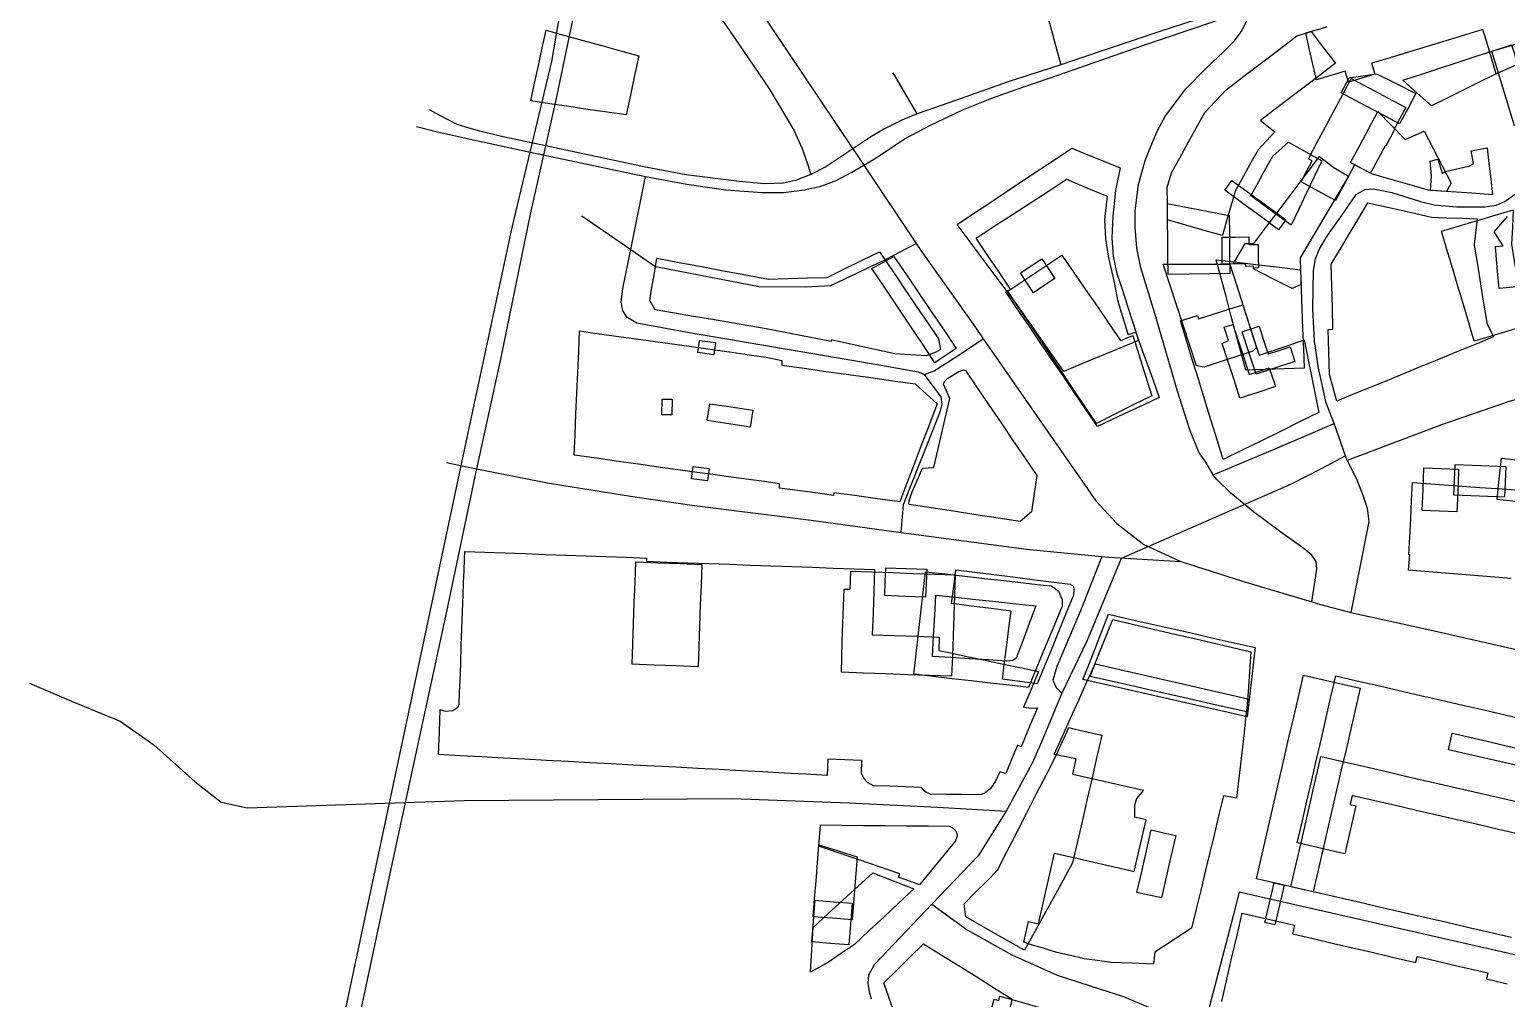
# Model space of a CAD drawing. Header units: metres. Extents: x 2534007 to 2539113, y 1151834 to 1154458.
# Drawn here: x 2537874.7 to 2538199.9, y 1152257.1 to 1152470.4 of the extents above; entities that cross this region are included whole.
import ezdxf

# ---------------------------------------------------------------- set-up
doc = ezdxf.new("R2010")
doc.units = ezdxf.units.M
for name, color, linetype in [('Buildings', 7, 'Continuous'), ('Rail', 7, 'Continuous'), ('Roads', 7, 'Continuous')]:
    doc.layers.add(name, color=color, linetype=linetype)

msp = doc.modelspace()

# ---------------------------------------------------------------- linework, layer by layer
at = {"layer": 'Buildings'}
for points in [[(2538008.85, 1152464.595), (2538007.908, 1152460.259), (2538006.965, 1152455.924), (2538006.023, 1152451.588), (2538001.825, 1152452.207), (2537997.627, 1152452.825), (2537993.43, 1152453.444), (2537989.232, 1152454.062), (2537985.034, 1152454.681), (2537985.879, 1152458.569), (2537986.724, 1152462.456), (2537987.569, 1152466.344), (2537988.414, 1152470.231), (2537992.501, 1152469.104), (2537996.588, 1152467.977), (2538000.676, 1152466.849), (2538004.763, 1152465.722), (2538008.85, 1152464.595)], [(2538140.128, 1152434.715), (2538139.196, 1152431.484), (2538138.263, 1152428.252), (2538137.331, 1152425.021), (2538133.303, 1152426.181), (2538129.274, 1152427.341), (2538125.246, 1152428.501), (2538125.206, 1152432.067), (2538125.166, 1152435.633), (2538126.091, 1152438.843), (2538127.932, 1152442.167), (2538129.774, 1152445.491), (2538131.615, 1152448.815), (2538133.456, 1152452.139), (2538135.799, 1152454.634), (2538138.141, 1152457.128), (2538142.026, 1152460.094), (2538145.91, 1152463.06), (2538149.795, 1152466.025), (2538153.679, 1152468.991), (2538156.866, 1152469.955), (2538159.534, 1152466.461), (2538162.201, 1152462.968), (2538158.906, 1152460.451), (2538155.61, 1152457.935), (2538152.315, 1152455.418), (2538149.019, 1152452.902), (2538145.724, 1152450.385), (2538148.835, 1152447.843), (2538147.005, 1152445.892), (2538145.175, 1152443.941), (2538143.518, 1152440.944), (2538141.861, 1152437.948), (2538140.204, 1152434.951), (2538140.128, 1152434.715)], [(2538210.233, 1152465.673), (2538210.371, 1152465.204), (2538213.079, 1152466.405), (2538214.348, 1152462.208), (2538215.616, 1152458.012), (2538216.885, 1152453.815), (2538213.071, 1152452.662), (2538209.257, 1152451.509), (2538205.443, 1152450.356), (2538201.629, 1152449.203), (2538200.389, 1152453.306), (2538199.149, 1152457.408), (2538197.908, 1152461.511), (2538196.668, 1152465.613), (2538200.815, 1152466.867), (2538204.963, 1152468.121), (2538209.11, 1152469.375), (2538210.233, 1152465.673)], [(2538197.001, 1152460.354), (2538193.599, 1152458.657), (2538190.196, 1152456.96), (2538186.794, 1152455.263), (2538183.391, 1152453.566), (2538180.208, 1152456.398), (2538177.025, 1152459.229), (2538181.015, 1152460.527), (2538185.006, 1152461.825), (2538188.997, 1152463.123), (2538192.987, 1152464.42), (2538196.978, 1152465.718), (2538200.968, 1152467.016), (2538202.358, 1152462.741), (2538199.68, 1152461.548), (2538197.001, 1152460.354)], [(2538175.221, 1152448.4), (2538173.276, 1152444.755), (2538173.195, 1152444.799), (2538171.582, 1152441.775), (2538169.968, 1152438.751), (2538166.419, 1152440.645), (2538164.325, 1152436.721), (2538162.23, 1152432.796), (2538158.438, 1152434.821), (2538154.646, 1152436.845), (2538155.878, 1152439.152), (2538157.109, 1152441.458), (2538156.261, 1152441.911), (2538158.151, 1152445.452), (2538160.042, 1152448.994), (2538161.932, 1152452.535), (2538163.823, 1152456.077), (2538165.713, 1152459.618), (2538169.706, 1152457.486), (2538173.7, 1152455.355), (2538177.693, 1152453.223), (2538176.417, 1152450.833), (2538175.141, 1152448.443), (2538175.221, 1152448.4)], [(2538179.921, 1152456.336), (2538178.123, 1152452.968), (2538176.325, 1152449.6), (2538172.038, 1152451.888), (2538167.75, 1152454.177), (2538163.463, 1152456.465), (2538165.224, 1152459.765), (2538168.244, 1152460.2), (2538171.263, 1152460.634), (2538175.592, 1152458.485), (2538179.921, 1152456.336)], [(2538177.369, 1152446.404), (2538177.551, 1152446.211), (2538181.754, 1152448), (2538183.726, 1152444.196), (2538185.697, 1152440.392), (2538187.669, 1152436.588), (2538186.684, 1152434.743), (2538182.724, 1152435.023), (2538178.603, 1152436.196), (2538174.482, 1152437.37), (2538170.361, 1152438.543), (2538167.959, 1152439.825), (2538165.556, 1152441.106), (2538167.554, 1152444.85), (2538169.553, 1152448.594), (2538171.551, 1152452.338), (2538174.46, 1152449.371), (2538177.369, 1152446.404)], [(2538118.884, 1152401.957), (2538114.773, 1152400.255), (2538110.662, 1152398.553), (2538106.551, 1152396.85), (2538102.44, 1152395.148), (2538099.855, 1152398.809), (2538097.27, 1152402.469), (2538094.684, 1152406.129), (2538092.099, 1152409.79), (2538089.463, 1152413.326), (2538086.827, 1152416.862), (2538084.192, 1152420.398), (2538081.556, 1152423.934), (2538078.92, 1152427.47), (2538082.526, 1152429.874), (2538086.131, 1152432.278), (2538089.737, 1152434.682), (2538093.343, 1152437.085), (2538096.949, 1152439.489), (2538100.554, 1152441.893), (2538104.16, 1152444.297), (2538107.7, 1152442.844), (2538111.241, 1152441.391), (2538114.781, 1152439.938), (2538114.296, 1152437.432), (2538113.812, 1152434.926), (2538113.518, 1152432.13), (2538113.223, 1152429.334), (2538112.976, 1152424.448), (2538113.276, 1152420.472), (2538114.016, 1152417.009), (2538115.233, 1152413.246), (2538116.45, 1152409.483), (2538117.667, 1152405.72), (2538118.884, 1152401.957)], [(2538159.191, 1152441.49), (2538157.507, 1152437.954), (2538155.822, 1152434.419), (2538154.138, 1152430.884), (2538152.454, 1152427.348), (2538149.503, 1152429.487), (2538146.551, 1152431.626), (2538143.6, 1152433.765), (2538144.958, 1152436.257), (2538146.315, 1152438.749), (2538148.463, 1152442.531), (2538151.906, 1152445.625), (2538155.549, 1152443.557), (2538159.191, 1152441.49)], [(2538195.654, 1152444.369), (2538196.026, 1152440.923), (2538196.398, 1152437.477), (2538196.77, 1152434.031), (2538192.236, 1152434.351), (2538187.703, 1152434.671), (2538183.169, 1152434.991), (2538183.395, 1152438.21), (2538183.064, 1152441.419), (2538184.785, 1152441.875), (2538185.716, 1152438.8), (2538186.769, 1152439.22), (2538191.54, 1152440.29), (2538191.694, 1152440.353), (2538192.581, 1152440.904), (2538192.115, 1152443.66), (2538195.654, 1152444.369)], [(2538165.055, 1152438.133), (2538162.934, 1152434.534), (2538160.813, 1152430.935), (2538158.692, 1152427.336), (2538156.571, 1152423.737), (2538154.45, 1152420.138), (2538154.553, 1152417.188), (2538154.656, 1152414.238), (2538152.668, 1152413.393), (2538148.425, 1152415.546), (2538144.181, 1152417.698), (2538144.175, 1152418.285), (2538142.448, 1152418.265), (2538142.441, 1152418.836), (2538139.709, 1152418.805), (2538141.03, 1152421.046), (2538142.35, 1152423.288), (2538144.234, 1152423.32), (2538147.127, 1152427.138), (2538150.02, 1152430.956), (2538152.912, 1152434.774), (2538155.805, 1152438.592), (2538158.698, 1152442.41), (2538161.826, 1152440.039), (2538165.055, 1152438.133)], [(2538116.459, 1152403.647), (2538116.574, 1152403.259), (2538118.238, 1152403.8), (2538119.534, 1152400.2), (2538120.829, 1152396.6), (2538122.125, 1152392.999), (2538123.42, 1152389.399), (2538120.016, 1152387.809), (2538116.612, 1152386.219), (2538113.208, 1152384.628), (2538109.804, 1152383.038), (2538107.283, 1152386.737), (2538104.763, 1152390.436), (2538102.242, 1152394.135), (2538099.722, 1152397.834), (2538097.201, 1152401.533), (2538094.68, 1152405.232), (2538092.16, 1152408.931), (2538089.639, 1152412.63), (2538090.642, 1152413.269), (2538088.136, 1152417.009), (2538085.63, 1152420.748), (2538083.124, 1152424.488), (2538087.097, 1152427.078), (2538091.07, 1152429.669), (2538095.043, 1152432.259), (2538099.016, 1152434.85), (2538102.989, 1152437.44), (2538107.461, 1152435.573), (2538111.933, 1152433.706), (2538111.659, 1152431.152), (2538111.384, 1152428.598), (2538111.598, 1152424.37), (2538112.181, 1152420.539), (2538113.294, 1152415.747), (2538113.773, 1152413.268), (2538114.251, 1152410.788), (2538115.355, 1152407.218), (2538116.459, 1152403.647)], [(2538151.306, 1152428.525), (2538149.713, 1152426.338), (2538145.75, 1152429.225), (2538141.788, 1152432.112), (2538137.825, 1152434.999), (2538139.419, 1152437.186), (2538143.381, 1152434.299), (2538147.344, 1152431.412), (2538151.306, 1152428.525)], [(2538138.965, 1152416.661), (2538134.437, 1152416.61), (2538129.908, 1152416.56), (2538125.38, 1152416.509), (2538125.336, 1152420.399), (2538125.292, 1152424.29), (2538125.249, 1152428.18), (2538125.205, 1152432.07), (2538129.743, 1152431.206), (2538134.282, 1152430.343), (2538138.82, 1152429.479), (2538138.868, 1152425.206), (2538138.917, 1152420.934), (2538138.965, 1152416.661)], [(2538192.772, 1152422.9), (2538193.458, 1152418.647), (2538194.143, 1152414.394), (2538194.829, 1152410.141), (2538195.514, 1152405.888), (2538195.56, 1152405.746), (2538197.053, 1152402.737), (2538193.01, 1152401.083), (2538188.966, 1152399.428), (2538184.923, 1152397.774), (2538180.879, 1152396.12), (2538176.836, 1152394.466), (2538172.792, 1152392.811), (2538168.749, 1152391.157), (2538165.631, 1152389.89), (2538162.513, 1152388.622), (2538161.705, 1152391.531), (2538160.896, 1152394.44), (2538160.761, 1152399.403), (2538160.626, 1152404.366), (2538161.657, 1152404.451), (2538161.537, 1152409.227), (2538161.416, 1152414.003), (2538161.296, 1152418.779), (2538163.316, 1152422.155), (2538165.336, 1152425.531), (2538167.356, 1152428.906), (2538169.376, 1152432.282), (2538174.04, 1152431.22), (2538178.705, 1152430.159), (2538183.369, 1152429.097), (2538186.713, 1152428.982), (2538190.058, 1152428.867), (2538193.402, 1152428.752), (2538193.288, 1152427.396), (2538192.75, 1152423.148), (2538192.743, 1152423.081), (2538192.772, 1152422.9)], [(2538203.86, 1152405.093), (2538200.167, 1152403.993), (2538196.475, 1152402.893), (2538192.782, 1152401.793), (2538191.581, 1152405.827), (2538190.379, 1152409.861), (2538189.178, 1152413.895), (2538187.976, 1152417.929), (2538186.774, 1152421.963), (2538185.573, 1152425.997), (2538189.52, 1152427.173), (2538193.466, 1152428.349), (2538197.413, 1152429.524), (2538201.359, 1152430.7), (2538201.166, 1152426.918), (2538200.973, 1152423.136), (2538201.695, 1152418.625), (2538202.417, 1152414.115), (2538203.138, 1152409.604), (2538203.86, 1152405.093)], [(2538143.159, 1152423.455), (2538143.156, 1152423.074), (2538145.185, 1152423.096), (2538145.215, 1152420.501), (2538145.244, 1152417.906), (2538144.173, 1152417.898), (2538144.175, 1152418.285), (2538142.448, 1152418.265), (2538142.441, 1152418.835), (2538139.875, 1152418.807), (2538137.308, 1152418.778), (2538137.274, 1152421.724), (2538137.241, 1152424.67), (2538140.19, 1152424.703), (2538143.138, 1152424.736), (2538143.159, 1152423.455)], [(2538061.835, 1152421.463), (2538063.72, 1152418.68), (2538065.605, 1152415.897), (2538067.49, 1152413.114), (2538069.928, 1152409.514), (2538072.365, 1152405.915), (2538074.803, 1152402.315), (2538075.228, 1152399.968), (2538074.199, 1152399.349), (2538072.124, 1152398.549), (2538068.649, 1152398.77), (2538065.174, 1152398.991), (2538060.504, 1152400.027), (2538055.834, 1152401.063), (2538051.164, 1152402.099), (2538051.171, 1152401.701), (2538046.672, 1152402.601), (2538042.173, 1152403.501), (2538037.674, 1152404.401), (2538033.471, 1152405.115), (2538029.267, 1152405.829), (2538025.064, 1152406.544), (2538020.86, 1152407.258), (2538016.657, 1152407.972), (2538012.453, 1152408.686), (2538011.214, 1152410.744), (2538011.564, 1152412.805), (2538012.182, 1152416.425), (2538012.801, 1152420.044), (2538017.699, 1152419.125), (2538022.596, 1152418.206), (2538027.494, 1152417.286), (2538032.391, 1152416.367), (2538037.289, 1152415.448), (2538041.622, 1152415.582), (2538045.956, 1152415.715), (2538050.289, 1152415.849), (2538054.138, 1152417.72), (2538057.986, 1152419.592), (2538061.835, 1152421.463)], [(2538060.151, 1152417.814), (2538062.575, 1152419.132), (2538064.998, 1152420.449), (2538067.739, 1152416.401), (2538070.48, 1152412.353), (2538073.222, 1152408.306), (2538075.963, 1152404.258), (2538078.704, 1152400.21), (2538076.373, 1152398.631), (2538074.041, 1152397.051), (2538071.263, 1152401.204), (2538068.485, 1152405.356), (2538065.707, 1152409.509), (2538062.929, 1152413.661), (2538060.151, 1152417.814)], [(2538101.973, 1152420.744), (2538104.556, 1152416.988), (2538107.139, 1152413.232), (2538109.721, 1152409.476), (2538112.304, 1152405.72), (2538114.887, 1152401.964), (2538117.59, 1152403.032), (2538118.982, 1152398.617), (2538120.375, 1152394.201), (2538121.767, 1152389.786), (2538117.704, 1152387.754), (2538113.641, 1152385.723), (2538109.578, 1152383.691), (2538107.143, 1152387.326), (2538104.709, 1152390.962), (2538102.274, 1152394.597), (2538099.84, 1152398.232), (2538097.405, 1152401.867), (2538094.97, 1152405.502), (2538092.536, 1152409.138), (2538090.101, 1152412.773), (2538094.058, 1152415.43), (2538098.016, 1152418.087), (2538101.973, 1152420.744)], [(2538100.455, 1152415.568), (2538098.083, 1152414.018), (2538095.712, 1152412.467), (2538094.282, 1152414.655), (2538092.851, 1152416.842), (2538095.223, 1152418.393), (2538097.594, 1152419.944), (2538099.024, 1152417.756), (2538100.455, 1152415.568)], [(2538143.999, 1152399.615), (2538140.425, 1152398.436), (2538136.85, 1152397.258), (2538133.276, 1152396.079), (2538131.633, 1152396.343), (2538130.155, 1152400.825), (2538128.678, 1152405.306), (2538127.2, 1152409.788), (2538125.723, 1152414.269), (2538124.245, 1152418.751), (2538129.143, 1152418.751), (2538134.042, 1152418.75), (2538138.94, 1152418.75), (2538140.415, 1152414.17), (2538141.889, 1152409.589), (2538143.364, 1152405.009), (2538144.838, 1152400.428), (2538143.999, 1152399.615)], [(2538155.296, 1152395.834), (2538151.015, 1152395.685), (2538146.735, 1152395.535), (2538142.454, 1152395.386), (2538141.371, 1152399.443), (2538140.287, 1152403.5), (2538139.204, 1152407.557), (2538138.12, 1152411.614), (2538137.037, 1152415.671), (2538135.953, 1152419.728), (2538140.601, 1152419.171), (2538145.248, 1152418.614), (2538149.896, 1152418.056), (2538154.543, 1152417.499), (2538154.694, 1152413.166), (2538154.844, 1152408.833), (2538154.995, 1152404.5), (2538155.145, 1152400.167), (2538155.296, 1152395.834)], [(2538141.811, 1152409.828), (2538143.005, 1152406.12), (2538144.2, 1152402.411), (2538145.394, 1152398.703), (2538148.707, 1152399.821), (2538152.02, 1152400.94), (2538155.333, 1152402.058), (2538156.136, 1152398.068), (2538156.939, 1152394.077), (2538157.741, 1152390.087), (2538158.544, 1152386.096), (2538154.333, 1152384.021), (2538150.123, 1152381.947), (2538145.912, 1152379.872), (2538141.702, 1152377.798), (2538137.491, 1152375.723), (2538136.144, 1152380.088), (2538134.798, 1152384.454), (2538133.451, 1152388.819), (2538132.104, 1152393.185), (2538130.757, 1152397.55), (2538129.411, 1152401.916), (2538128.064, 1152406.281), (2538131.808, 1152407.435), (2538132.028, 1152406.723), (2538135.289, 1152407.758), (2538138.55, 1152408.793), (2538141.811, 1152409.828)], [(2538143.098, 1152394.88), (2538143.22, 1152394.493), (2538147.64, 1152395.935), (2538148.989, 1152391.804), (2538145.094, 1152390.533), (2538141.199, 1152389.261), (2538139.89, 1152393.271), (2538138.582, 1152397.28), (2538137.273, 1152401.29), (2538138.7, 1152401.928), (2538137.746, 1152404.85), (2538139.638, 1152405.468), (2538140.791, 1152401.939), (2538141.945, 1152398.409), (2538143.098, 1152394.88)], [(2538147.256, 1152399.369), (2538147.379, 1152398.981), (2538149.801, 1152399.772), (2538152.223, 1152400.563), (2538153.288, 1152397.3), (2538149.024, 1152395.908), (2538144.759, 1152394.516), (2538143.232, 1152399.195), (2538141.705, 1152403.873), (2538145.39, 1152405.075), (2538146.323, 1152402.222), (2538147.256, 1152399.369)], [(2538072.594, 1152382.974), (2538071.012, 1152378.836), (2538069.43, 1152374.699), (2538067.847, 1152370.561), (2538066.265, 1152366.423), (2538063.584, 1152366.801), (2538060.903, 1152367.179), (2538056.347, 1152367.805), (2538051.791, 1152368.431), (2538051.71, 1152367.838), (2538047.735, 1152368.384), (2538043.76, 1152368.93), (2538039.785, 1152369.476), (2538039.804, 1152370.414), (2538036.436, 1152370.877), (2538033.067, 1152371.34), (2538029.699, 1152371.803), (2538025.129, 1152372.426), (2538021.649, 1152372.909), (2538017.895, 1152373.43), (2538014.14, 1152373.951), (2538009.252, 1152374.639), (2538004.363, 1152375.326), (2537999.475, 1152376.014), (2537994.586, 1152376.701), (2537994.788, 1152381.259), (2537994.99, 1152385.818), (2537995.193, 1152390.376), (2537995.395, 1152394.934), (2537995.597, 1152399.493), (2537995.799, 1152404.051), (2537999.578, 1152403.522), (2538003.357, 1152402.993), (2538007.135, 1152402.463), (2538010.914, 1152401.934), (2538014.61, 1152401.416), (2538018.306, 1152400.898), (2538021.951, 1152400.387), (2538025.595, 1152399.876), (2538029.342, 1152399.351), (2538033.088, 1152398.826), (2538036.835, 1152398.301), (2538040.349, 1152397.508), (2538040.329, 1152396.519), (2538045.22, 1152395.834), (2538050.111, 1152395.148), (2538055.002, 1152394.463), (2538059.893, 1152393.777), (2538064.784, 1152393.092), (2538069.675, 1152392.406), (2538072.094, 1152390.199), (2538074.513, 1152387.991), (2538073.554, 1152385.483), (2538072.594, 1152382.974)], [(2538025.702, 1152401.494), (2538025.335, 1152398.8), (2538021.811, 1152399.279), (2538022.177, 1152401.974), (2538025.702, 1152401.494)], [(2538095.3, 1152364.206), (2538092.819, 1152362.083), (2538087.922, 1152362.843), (2538083.026, 1152363.602), (2538078.129, 1152364.362), (2538073.233, 1152365.121), (2538068.336, 1152365.881), (2538068.286, 1152365.965), (2538068.33, 1152366.633), (2538069.045, 1152368.644), (2538070.175, 1152371.261), (2538071.304, 1152373.878), (2538073.766, 1152374.005), (2538074.644, 1152377.805), (2538075.521, 1152381.605), (2538076.399, 1152385.404), (2538077.276, 1152389.204), (2538075.948, 1152392.306), (2538076.115, 1152392.89), (2538076.874, 1152393.624), (2538079.304, 1152395.1), (2538080.316, 1152395.485), (2538080.725, 1152395.346), (2538083.343, 1152391.499), (2538085.96, 1152387.653), (2538088.578, 1152383.806), (2538091.196, 1152379.959), (2538093.813, 1152376.113), (2538096.431, 1152372.266), (2538095.866, 1152368.236), (2538095.3, 1152364.206)], [(2538016.138, 1152389.015), (2538016.064, 1152385.557), (2538013.925, 1152385.603), (2538013.999, 1152389.061), (2538016.138, 1152389.015)], [(2538033.918, 1152386.618), (2538033.366, 1152382.895), (2538028.623, 1152383.599), (2538023.879, 1152384.303), (2538024.432, 1152388.025), (2538029.175, 1152387.322), (2538033.918, 1152386.618)], [(2538206.93, 1152375.161), (2538206.44, 1152370.629), (2538205.949, 1152366.096), (2538201.869, 1152366.538), (2538197.789, 1152366.98), (2538198.28, 1152371.513), (2538198.77, 1152376.045), (2538202.85, 1152375.603), (2538206.93, 1152375.161)], [(2538024.3, 1152373.746), (2538023.933, 1152371.052), (2538020.409, 1152371.531), (2538020.775, 1152374.226), (2538024.3, 1152373.746)], [(2538189.078, 1152367.101), (2538188.966, 1152364.219), (2538185.146, 1152364.366), (2538181.326, 1152364.513), (2538181.507, 1152369.219), (2538181.688, 1152373.924), (2538185.508, 1152373.777), (2538189.328, 1152373.63), (2538189.203, 1152370.366), (2538189.078, 1152367.101)], [(2538199.713, 1152374.234), (2538199.583, 1152370.852), (2538199.453, 1152367.469), (2538195.741, 1152367.611), (2538192.03, 1152367.754), (2538188.318, 1152367.896), (2538188.447, 1152371.279), (2538188.576, 1152374.661), (2538192.288, 1152374.519), (2538196.001, 1152374.376), (2538199.713, 1152374.234)], [(2538093.564, 1152321.23), (2538095.255, 1152321.043), (2538096.589, 1152321.12), (2538094.812, 1152316.825), (2538093.035, 1152312.529), (2538092.205, 1152312.871), (2538090.92, 1152309.757), (2538089.635, 1152306.643), (2538088.344, 1152307.005), (2538087.271, 1152304.82), (2538086.274, 1152303.365), (2538085.109, 1152302.386), (2538084.309, 1152302.016), (2538083.24, 1152301.953), (2538079.846, 1152302), (2538076.452, 1152302.047), (2538073.058, 1152302.094), (2538072.189, 1152302.438), (2538071.654, 1152302.846), (2538071.05, 1152303.526), (2538071.028, 1152303.57), (2538067.523, 1152303.698), (2538064.019, 1152303.825), (2538060.514, 1152303.953), (2538059.174, 1152304.691), (2538058.493, 1152305.415), (2538057.864, 1152306.656), (2538057.966, 1152309.49), (2538054.207, 1152309.627), (2538050.448, 1152309.763), (2538050.319, 1152306.22), (2538045.564, 1152306.475), (2538040.808, 1152306.73), (2538036.053, 1152306.984), (2538031.297, 1152307.239), (2538026.542, 1152307.494), (2538021.786, 1152307.749), (2538017.031, 1152308.003), (2538012.275, 1152308.258), (2538007.52, 1152308.513), (2538002.765, 1152308.768), (2537998.009, 1152309.023), (2537993.254, 1152309.277), (2537988.498, 1152309.532), (2537983.743, 1152309.787), (2537978.987, 1152310.042), (2537974.232, 1152310.296), (2537969.476, 1152310.551), (2537964.721, 1152310.806), (2537964.901, 1152315.768), (2537965.081, 1152320.73), (2537966.2, 1152320.371), (2537967.838, 1152320.478), (2537968.978, 1152321.241), (2537969.274, 1152321.899), (2537969.368, 1152324.483), (2537969.461, 1152327.066), (2537969.603, 1152330.961), (2537969.744, 1152334.856), (2537969.879, 1152338.557), (2537970.013, 1152342.259), (2537970.148, 1152345.96), (2537970.244, 1152348.595), (2537970.34, 1152351.226), (2537970.435, 1152353.856), (2537970.496, 1152355.524), (2537974.946, 1152355.362), (2537979.396, 1152355.2), (2537983.847, 1152355.039), (2537988.297, 1152354.877), (2537992.747, 1152354.715), (2537997.197, 1152354.553), (2538001.648, 1152354.392), (2538006.098, 1152354.23), (2538010.548, 1152354.068), (2538010.521, 1152353.359), (2538015.087, 1152353.193), (2538019.653, 1152353.027), (2538024.22, 1152352.861), (2538028.786, 1152352.695), (2538033.352, 1152352.529), (2538037.918, 1152352.363), (2538042.484, 1152352.197), (2538047.05, 1152352.031), (2538051.617, 1152351.865), (2538056.183, 1152351.699), (2538060.749, 1152351.533), (2538060.575, 1152346.754), (2538060.402, 1152341.975), (2538060.228, 1152337.196), (2538065.139, 1152337.017), (2538070.049, 1152336.839), (2538074.96, 1152336.66), (2538074.854, 1152333.733), (2538077.791, 1152333.112), (2538080.728, 1152332.491), (2538084.75, 1152331.641), (2538088.772, 1152330.791), (2538092.794, 1152329.941), (2538096.816, 1152329.091), (2538095.19, 1152325.16), (2538093.564, 1152321.23)], [(2538022.693, 1152352.665), (2538022.529, 1152348.161), (2538022.365, 1152343.657), (2538022.201, 1152339.152), (2538022.037, 1152334.648), (2538021.873, 1152330.144), (2538017.025, 1152330.32), (2538012.177, 1152330.497), (2538007.329, 1152330.673), (2538007.493, 1152335.177), (2538007.657, 1152339.682), (2538007.821, 1152344.186), (2538007.985, 1152348.691), (2538008.149, 1152353.195), (2538012.997, 1152353.018), (2538017.845, 1152352.842), (2538022.693, 1152352.665)], [(2538078.518, 1152350.361), (2538078.355, 1152345.897), (2538078.193, 1152341.432), (2538078.03, 1152336.968), (2538077.868, 1152332.503), (2538077.705, 1152328.039), (2538072.859, 1152328.215), (2538068.013, 1152328.391), (2538063.167, 1152328.568), (2538058.321, 1152328.744), (2538053.475, 1152328.92), (2538053.493, 1152332.071), (2538053.631, 1152335.861), (2538053.769, 1152339.651), (2538053.907, 1152343.441), (2538054.045, 1152347.231), (2538055.394, 1152347.183), (2538055.54, 1152351.198), (2538060.136, 1152351.031), (2538064.731, 1152350.863), (2538069.327, 1152350.696), (2538073.922, 1152350.528), (2538078.518, 1152350.361)], [(2538072.208, 1152351.618), (2538072.096, 1152348.538), (2538071.984, 1152345.458), (2538067.482, 1152345.622), (2538062.979, 1152345.786), (2538063.092, 1152348.866), (2538063.204, 1152351.945), (2538067.706, 1152351.782), (2538072.208, 1152351.618)], [(2538102.025, 1152343.463), (2538100.178, 1152338.997), (2538098.33, 1152334.532), (2538096.483, 1152330.066), (2538094.635, 1152325.6), (2538090.429, 1152326.079), (2538086.223, 1152326.558), (2538082.017, 1152327.037), (2538077.811, 1152327.515), (2538073.605, 1152327.994), (2538069.399, 1152328.473), (2538069.913, 1152332.989), (2538070.427, 1152337.504), (2538070.94, 1152342.02), (2538071.454, 1152346.535), (2538071.968, 1152351.051), (2538076.281, 1152350.56), (2538080.593, 1152350.069), (2538084.906, 1152349.578), (2538089.219, 1152349.087), (2538093.531, 1152348.596), (2538097.844, 1152348.105), (2538099.685, 1152347.973), (2538101.223, 1152346.759), (2538102.023, 1152344.961), (2538102.025, 1152343.463)], [(2538104.546, 1152345.859), (2538102.945, 1152341.969), (2538101.345, 1152338.079), (2538099.744, 1152334.188), (2538098.144, 1152330.298), (2538096.543, 1152326.408), (2538092.711, 1152326.897), (2538088.879, 1152327.385), (2538089.358, 1152331.136), (2538089.838, 1152334.888), (2538090.317, 1152338.639), (2538090.796, 1152342.39), (2538086.428, 1152342.948), (2538082.061, 1152343.506), (2538077.693, 1152344.064), (2538078.169, 1152347.785), (2538078.644, 1152351.506), (2538082.834, 1152350.971), (2538087.025, 1152350.435), (2538091.215, 1152349.9), (2538095.405, 1152349.365), (2538099.596, 1152348.829), (2538103.786, 1152348.294), (2538104.323, 1152348.036), (2538104.439, 1152347.898), (2538104.584, 1152347.311), (2538104.546, 1152345.859)], [(2538091.208, 1152331.485), (2538089.875, 1152331.388), (2538085.773, 1152331.64), (2538081.671, 1152331.892), (2538077.568, 1152332.143), (2538073.466, 1152332.395), (2538073.718, 1152336.904), (2538073.969, 1152341.412), (2538074.221, 1152345.921), (2538078.63, 1152345.441), (2538083.039, 1152344.961), (2538087.448, 1152344.48), (2538091.857, 1152344), (2538096.266, 1152343.52), (2538094.807, 1152339.69), (2538093.347, 1152335.86), (2538091.888, 1152332.03), (2538091.208, 1152331.485)], [(2538144.546, 1152334.373), (2538144.109, 1152330.566), (2538143.673, 1152326.759), (2538143.236, 1152322.952), (2538142.799, 1152319.145), (2538138.276, 1152320.171), (2538133.753, 1152321.196), (2538129.23, 1152322.222), (2538124.707, 1152323.247), (2538120.183, 1152324.273), (2538115.66, 1152325.298), (2538111.137, 1152326.324), (2538106.614, 1152327.349), (2538108.026, 1152330.935), (2538109.438, 1152334.521), (2538110.849, 1152338.107), (2538112.261, 1152341.693), (2538116.873, 1152340.647), (2538121.485, 1152339.602), (2538126.097, 1152338.556), (2538130.71, 1152337.51), (2538135.322, 1152336.464), (2538139.934, 1152335.419), (2538144.546, 1152334.373)], [(2538143.599, 1152333.451), (2538143.282, 1152329.034), (2538142.966, 1152324.618), (2538142.649, 1152320.201), (2538138.341, 1152321.178), (2538134.033, 1152322.155), (2538129.725, 1152323.132), (2538125.417, 1152324.109), (2538121.108, 1152325.085), (2538116.8, 1152326.062), (2538112.492, 1152327.039), (2538108.184, 1152328.016), (2538109.844, 1152332.179), (2538111.503, 1152336.342), (2538113.163, 1152340.505), (2538117.511, 1152339.497), (2538121.859, 1152338.49), (2538126.207, 1152337.482), (2538130.555, 1152336.474), (2538134.903, 1152335.466), (2538139.251, 1152334.459), (2538143.599, 1152333.451)], [(2538142.939, 1152323.083), (2538142.442, 1152318.71), (2538141.946, 1152314.336), (2538141.449, 1152309.963), (2538140.953, 1152305.589), (2538140.456, 1152301.216), (2538137.573, 1152301.763), (2538136.57, 1152297.595), (2538135.566, 1152293.428), (2538134.563, 1152289.26), (2538133.56, 1152285.092), (2538132.557, 1152280.924), (2538131.553, 1152276.757), (2538130.55, 1152272.589), (2538126.494, 1152269.955), (2538122.438, 1152267.321), (2538122.181, 1152264.655), (2538117.477, 1152264.86), (2538112.773, 1152265.064), (2538109.844, 1152265.456), (2538106.916, 1152265.848), (2538103.893, 1152266.558), (2538100.869, 1152267.268), (2538097.83, 1152268.181), (2538094.791, 1152269.093), (2538093.594, 1152269.535), (2538094.636, 1152274.081), (2538096.819, 1152273.581), (2538097.708, 1152277.457), (2538098.597, 1152281.333), (2538099.485, 1152285.209), (2538100.374, 1152289.085), (2538104.574, 1152288.123), (2538104.583, 1152288.159), (2538109.027, 1152287.14), (2538113.471, 1152286.122), (2538117.915, 1152285.103), (2538118.78, 1152288.879), (2538119.646, 1152292.654), (2538120.511, 1152296.43), (2538118.015, 1152297.003), (2538118.008, 1152299.76), (2538118.519, 1152301.161), (2538119.94, 1152302.883), (2538116.044, 1152303.776), (2538112.148, 1152304.669), (2538108.252, 1152305.562), (2538104.356, 1152306.455), (2538105.139, 1152309.869), (2538100.283, 1152310.853), (2538102.086, 1152314.841), (2538103.888, 1152318.83), (2538105.691, 1152322.818), (2538107.493, 1152326.807), (2538109.296, 1152330.795), (2538114.102, 1152329.693), (2538118.908, 1152328.592), (2538123.714, 1152327.49), (2538128.521, 1152326.388), (2538133.327, 1152325.286), (2538138.133, 1152324.185), (2538142.939, 1152323.083)], [(2538167.635, 1152325.393), (2538166.604, 1152320.913), (2538165.572, 1152316.432), (2538164.541, 1152311.952), (2538163.509, 1152307.471), (2538162.478, 1152302.991), (2538161.447, 1152298.511), (2538160.415, 1152294.03), (2538159.384, 1152289.55), (2538158.352, 1152285.069), (2538157.321, 1152280.589), (2538153.16, 1152281.546), (2538149, 1152282.504), (2538144.839, 1152283.461), (2538145.871, 1152287.942), (2538146.902, 1152292.422), (2538147.934, 1152296.903), (2538148.965, 1152301.383), (2538149.997, 1152305.864), (2538151.028, 1152310.344), (2538152.06, 1152314.825), (2538153.091, 1152319.305), (2538154.123, 1152323.785), (2538155.154, 1152328.266), (2538159.314, 1152327.308), (2538163.475, 1152326.351), (2538167.635, 1152325.393)], [(2538104.344, 1152286.993), (2538102.226, 1152283.139), (2538100.108, 1152279.285), (2538097.991, 1152275.432), (2538095.873, 1152271.578), (2538093.755, 1152267.724), (2538089.441, 1152270.179), (2538085.127, 1152272.635), (2538080.813, 1152275.09), (2538080.491, 1152277.969), (2538082.922, 1152280.428), (2538085.352, 1152282.887), (2538087.783, 1152285.346), (2538089.941, 1152289.561), (2538092.1, 1152293.776), (2538094.258, 1152297.991), (2538096.416, 1152302.206), (2538098.575, 1152306.421), (2538100.733, 1152310.636), (2538102.116, 1152313.695), (2538103.499, 1152316.753), (2538107.142, 1152315.918), (2538110.784, 1152315.083), (2538109.711, 1152310.401), (2538108.637, 1152305.72), (2538107.564, 1152301.038), (2538106.491, 1152296.356), (2538105.417, 1152291.675), (2538104.344, 1152286.993)], [(2538203.394, 1152311.943), (2538202.556, 1152308.303), (2538198.687, 1152309.193), (2538194.818, 1152310.084), (2538190.948, 1152310.975), (2538187.079, 1152311.865), (2538187.916, 1152315.505), (2538191.786, 1152314.615), (2538195.655, 1152313.724), (2538199.525, 1152312.833), (2538203.394, 1152311.943)], [(2538078.521, 1152291.851), (2538075.878, 1152288.609), (2538073.236, 1152285.368), (2538070.593, 1152282.126), (2538065.996, 1152283.818), (2538066.289, 1152284.578), (2538061.833, 1152286.091), (2538057.377, 1152287.604), (2538052.922, 1152289.116), (2538048.466, 1152290.629), (2538048.839, 1152295.313), (2538053.574, 1152295.273), (2538058.308, 1152295.232), (2538063.043, 1152295.192), (2538067.777, 1152295.152), (2538072.512, 1152295.111), (2538077.246, 1152295.071), (2538077.905, 1152294.696), (2538078.525, 1152294.12), (2538078.86, 1152293.514), (2538078.91, 1152292.828), (2538078.521, 1152291.851)], [(2538127.035, 1152292.981), (2538125.985, 1152288.401), (2538124.934, 1152283.82), (2538123.884, 1152279.24), (2538121.194, 1152279.857), (2538118.504, 1152280.474), (2538119.554, 1152285.054), (2538120.605, 1152289.635), (2538121.655, 1152294.215), (2538124.345, 1152293.598), (2538127.035, 1152292.981)], [(2538056.881, 1152288.306), (2538056.512, 1152283.682), (2538056.143, 1152279.057), (2538055.774, 1152274.433), (2538051.501, 1152274.774), (2538047.228, 1152275.114), (2538047.544, 1152279.069), (2538047.859, 1152283.024), (2538048.175, 1152286.978), (2538048.49, 1152290.933), (2538052.686, 1152289.62), (2538056.881, 1152288.306)], [(2538050.59, 1152265.118), (2538046.629, 1152262.89), (2538046.909, 1152267.8), (2538047.189, 1152272.711), (2538050.475, 1152275.731), (2538053.761, 1152278.751), (2538057.047, 1152281.771), (2538060.333, 1152284.791), (2538064.86, 1152283.015), (2538069.386, 1152281.239), (2538066.113, 1152278.181), (2538062.84, 1152275.123), (2538059.566, 1152272.064), (2538056.293, 1152269.006), (2538053.442, 1152267.062), (2538050.59, 1152265.118)], [(2538146.691, 1152273.823), (2538147.697, 1152278.197), (2538148.704, 1152282.572), (2538150.912, 1152282.064), (2538149.906, 1152277.689), (2538148.899, 1152273.314), (2538146.691, 1152273.823)], [(2538055.783, 1152278.079), (2538055.417, 1152273.499), (2538055.051, 1152268.918), (2538050.979, 1152269.243), (2538046.906, 1152269.568), (2538047.272, 1152274.149), (2538047.638, 1152278.729), (2538051.711, 1152278.404), (2538055.783, 1152278.079)], [(2538089.414, 1152250.848), (2538088.599, 1152247.8), (2538087.784, 1152244.751), (2538083.428, 1152246.082), (2538079.072, 1152247.414), (2538074.716, 1152248.745), (2538070.36, 1152250.077), (2538066.004, 1152251.408), (2538064.383, 1152255.975), (2538062.761, 1152260.541), (2538065.682, 1152263.408), (2538068.602, 1152266.276), (2538071.523, 1152269.143), (2538075.43, 1152266.715), (2538079.337, 1152264.286), (2538083.244, 1152261.858), (2538087.151, 1152259.429), (2538091.058, 1152257.001), (2538090.236, 1152253.925), (2538089.414, 1152250.848)], [(2538088.353, 1152257.65), (2538093.109, 1152256.302), (2538097.865, 1152254.953), (2538102.62, 1152253.605), (2538107.376, 1152252.256), (2538106.222, 1152248.185), (2538105.067, 1152244.114), (2538103.913, 1152240.043), (2538099.913, 1152241.177), (2538095.914, 1152242.311), (2538091.914, 1152243.446), (2538087.915, 1152244.58), (2538083.915, 1152245.714), (2538084.978, 1152249.461), (2538086.04, 1152253.207), (2538087.103, 1152256.954), (2538088.076, 1152256.678), (2538088.353, 1152257.65)]]:
    msp.add_lwpolyline(points, close=True, dxfattribs=at)
for points in [[(2538201.786, 1152462.487), (2538197.639, 1152460.646), (2538196.659, 1152463.889), (2538195.678, 1152467.131), (2538194.698, 1152470.374), (2538190.607, 1152469.137), (2538186.516, 1152467.9), (2538182.425, 1152466.664), (2538178.333, 1152465.427), (2538174.242, 1152464.19), (2538170.151, 1152462.953), (2538170.881, 1152460.536), (2538167.996, 1152459.665), (2538165.11, 1152458.793), (2538164.379, 1152461.208), (2538161.202, 1152460.261), (2538158.025, 1152459.314), (2538157.245, 1152462.752), (2538156.465, 1152466.19), (2538155.685, 1152469.628), (2538160.371, 1152471.015)], [(2538202.182, 1152413.727), (2538198.247, 1152413.377), (2538197.835, 1152417.996), (2538197.423, 1152422.614), (2538199.171, 1152422.77), (2538197.186, 1152425.836), (2538200.096, 1152429.222)], [(2538200.888, 1152349.534), (2538196.368, 1152349.908), (2538191.849, 1152350.282), (2538187.329, 1152350.657), (2538182.809, 1152351.031), (2538178.29, 1152351.405), (2538178.57, 1152354.791), (2538178.384, 1152354.806), (2538178.588, 1152358.769), (2538178.793, 1152362.731), (2538178.997, 1152366.694), (2538179.201, 1152370.656), (2538184.146, 1152370.309), (2538189.091, 1152369.962), (2538194.036, 1152369.616), (2538198.981, 1152369.269), (2538203.926, 1152368.922)], [(2538202.656, 1152293.308), (2538198.119, 1152294.353), (2538193.582, 1152295.397), (2538189.045, 1152296.442), (2538184.508, 1152297.486), (2538179.971, 1152298.531), (2538175.435, 1152299.575), (2538170.898, 1152300.62), (2538166.361, 1152301.664), (2538165.883, 1152301.774), (2538165.426, 1152299.788), (2538166.698, 1152299.495), (2538165.889, 1152295.981), (2538165.08, 1152292.468), (2538164.271, 1152288.954), (2538160.788, 1152289.756), (2538157.304, 1152290.557), (2538153.821, 1152291.359), (2538154.879, 1152295.955), (2538155.937, 1152300.552), (2538156.995, 1152305.148), (2538158.053, 1152309.744), (2538159.112, 1152314.34), (2538160.17, 1152318.937), (2538161.228, 1152323.533), (2538162.286, 1152328.129), (2538166.946, 1152327.056), (2538171.606, 1152325.984), (2538176.266, 1152324.911), (2538180.927, 1152323.838), (2538185.587, 1152322.765), (2538190.247, 1152321.693), (2538194.907, 1152320.62), (2538199.567, 1152319.547), (2538204.227, 1152318.474)], [(2538200.989, 1152270.536), (2538196.133, 1152271.654), (2538191.276, 1152272.772), (2538186.42, 1152273.89), (2538181.564, 1152275.007), (2538176.707, 1152276.125), (2538171.851, 1152277.243), (2538166.995, 1152278.361), (2538162.139, 1152279.479), (2538157.282, 1152280.597), (2538152.426, 1152281.715), (2538153.438, 1152286.11), (2538154.449, 1152290.506), (2538155.461, 1152294.901), (2538156.443, 1152299.165), (2538156.723, 1152300.38), (2538157.49, 1152303.714), (2538158.258, 1152307.047), (2538159.025, 1152310.381), (2538163.843, 1152309.272), (2538168.661, 1152308.163), (2538173.479, 1152307.054), (2538178.297, 1152305.945), (2538183.115, 1152304.836), (2538187.933, 1152303.727), (2538192.751, 1152302.617), (2538197.569, 1152301.508), (2538202.387, 1152300.399)], [(2538137.163, 1152256.492), (2538138.293, 1152261.348), (2538139.423, 1152266.205), (2538140.553, 1152271.061), (2538141.683, 1152275.918), (2538145.517, 1152275.025), (2538149.352, 1152274.133), (2538153.186, 1152273.24), (2538152.749, 1152271.363), (2538152.749, 1152271.363), (2538157.279, 1152270.309), (2538161.809, 1152269.255), (2538166.339, 1152268.201), (2538170.868, 1152267.147), (2538175.398, 1152266.093), (2538179.928, 1152265.039), (2538180.238, 1152266.37), (2538184.117, 1152265.468), (2538187.996, 1152264.565), (2538191.875, 1152263.663), (2538195.754, 1152262.76), (2538195.444, 1152261.428), (2538200.005, 1152260.366)]]:
    msp.add_lwpolyline(points, dxfattribs=at)
at = {"layer": 'Rail'}
for points in [[(2537944.1, 1152253.907), (2537962.853, 1152342.254), (2537970.375, 1152377.542), (2537980.918, 1152426.814), (2537989.636, 1152463.384), (2537994.439, 1152491.221), (2537996.688, 1152517.238), (2537996.647, 1152538.721), (2537996.516, 1152542.905), (2537996.205, 1152552.866), (2537992.155, 1152591.49), (2537989.664, 1152617.344), (2537988.875, 1152639.849), (2537988.688, 1152647.788), (2537989.351, 1152657.214), (2537993.713, 1152674.345), (2537996.261, 1152680.476), (2538001.54, 1152689.45), (2538012.093, 1152702.999)], [(2537933.896, 1152189.986), (2537953.846, 1152283.623), (2537966.538, 1152342.284), (2537972.799, 1152372.019), (2537978.437, 1152397.842), (2537984.959, 1152429.757), (2537990.68, 1152455.184), (2537994.422, 1152473.212)]]:
    msp.add_lwpolyline(points, dxfattribs=at)
at = {"layer": 'Roads'}
for points in [[(2538004.769, 1152520.521), (2538030.795, 1152481.679), (2538055.965, 1152444.113), (2538057.026, 1152442.53), (2538058.365, 1152440.521), (2538069.899, 1152423.29)], [(2538056.55, 1152508.626), (2538080.031, 1152502.062), (2538087.305, 1152499.628), (2538090.034, 1152497.87), (2538092.603, 1152494.749), (2538095.443, 1152485.894), (2538101.729, 1152462.645)], [(2538149.259, 1152479.211), (2538140.991, 1152475.904), (2538134.376, 1152473.456), (2538123.529, 1152469.95), (2538104.081, 1152463.403), (2538101.729, 1152462.645)], [(2538024.883, 1152475.723), (2538028.828, 1152470.201), (2538037.429, 1152457.483), (2538042.968, 1152448.219), (2538044.815, 1152444.22), (2538046.071, 1152440.581), (2538046.733, 1152438.465)], [(2538010.276, 1152438.06), (2538019.415, 1152436.349), (2538028.014, 1152435.091), (2538036.018, 1152434.496), (2538040.714, 1152434.496), (2538045.278, 1152435.091), (2538048.915, 1152435.885), (2538052.156, 1152437.076), (2538055.729, 1152438.994), (2538058.365, 1152440.521), (2538060.755, 1152441.905), (2538067.503, 1152446.403), (2538073.191, 1152449.445), (2538080.335, 1152452.819), (2538086.553, 1152455.266), (2538091.713, 1152457.119), (2538101.303, 1152460.425), (2538119.56, 1152466.775), (2538135.435, 1152472.134), (2538143.291, 1152475.08)], [(2538135.32, 1152372.395), (2538133.656, 1152375.169), (2538132.201, 1152377.246), (2538130.263, 1152382.096), (2538127.421, 1152390.825), (2538122.434, 1152407.869), (2538119.385, 1152417.914), (2538118.485, 1152422.279), (2538118.138, 1152426.92), (2538118.138, 1152430.454), (2538118.831, 1152436.273), (2538120.286, 1152441.539), (2538121.603, 1152444.864), (2538122.988, 1152448.05), (2538124.789, 1152451.376), (2538129.293, 1152457.334), (2538133.726, 1152461.906), (2538137.536, 1152465.509), (2538139.961, 1152467.934), (2538141.624, 1152470.081), (2538142.94, 1152472.853), (2538143.291, 1152475.08)], [(2538070.149, 1152451.826), (2538064.834, 1152460.836)], [(2538101.729, 1152462.645), (2538090.125, 1152458.904), (2538077.094, 1152454.274), (2538070.149, 1152451.826)], [(2538046.733, 1152438.465), (2538043.359, 1152437.143), (2538040.648, 1152436.546), (2538036.48, 1152436.415), (2538030.924, 1152436.944), (2538019.216, 1152438.399), (2538010.67, 1152440.013), (2538005.789, 1152441.031), (2537978.271, 1152446.905), (2537973.789, 1152448.052), (2537971.445, 1152448.651), (2537968.8, 1152449.499), (2537964.99, 1152451.456), (2537962.72, 1152452.706)], [(2538070.149, 1152451.826), (2538066.775, 1152450.438), (2538062.806, 1152448.454), (2538059.698, 1152446.601), (2538055.965, 1152444.113), (2538050.04, 1152440.185), (2538046.733, 1152438.465)], [(2537959.904, 1152449.048), (2537964.474, 1152447.845), (2537973.087, 1152445.975), (2537984.211, 1152443.559), (2538010.276, 1152438.06)], [(2538008.353, 1152405.785), (2538006.249, 1152407.015), (2538005.336, 1152408.444), (2538004.939, 1152410.389), (2538005.296, 1152413.365), (2538007.033, 1152421.979), (2538010.276, 1152438.06)], [(2538161.97, 1152383.691), (2538160.191, 1152388.235), (2538158.454, 1152395.879), (2538157.62, 1152401.786), (2538157.273, 1152408.944), (2538157.411, 1152417.353), (2538157.829, 1152419.924), (2538158.663, 1152421.94), (2538160.469, 1152425.066), (2538163.388, 1152429.168), (2538166.745, 1152434.115), (2538168.659, 1152435.171), (2538170.574, 1152435.304), (2538174.601, 1152434.511), (2538180.939, 1152432.53), (2538183.976, 1152431.804), (2538188.861, 1152431.343), (2538195.134, 1152431.343), (2538197.643, 1152431.739), (2538199.49, 1152432.53), (2538201.735, 1152434.181)], [(2537996.276, 1152429.415), (2538007.033, 1152421.979), (2538012.378, 1152418.284), (2538013.274, 1152418.11)], [(2538013.274, 1152418.11), (2538035.299, 1152413.84), (2538045.598, 1152413.79), (2538051.086, 1152414.049), (2538063.109, 1152419.809), (2538069.899, 1152423.29)], [(2538069.899, 1152423.29), (2538070.957, 1152421.75)], [(2538070.957, 1152421.75), (2538082.811, 1152404.993), (2538084.676, 1152402.311)], [(2538019.544, 1152403.721), (2538008.353, 1152405.785)], [(2538071.734, 1152394.474), (2538070.384, 1152394.95), (2538059.589, 1152396.895), (2538042.801, 1152399.753), (2538019.544, 1152403.721)], [(2538078.369, 1152398.141), (2538084.676, 1152402.311)], [(2538084.676, 1152402.311), (2538109.481, 1152366.654), (2538114.111, 1152361.653), (2538120.039, 1152357.023), (2538128.188, 1152353.319)], [(2538073.87, 1152395.284), (2538078.369, 1152398.141)], [(2538066.566, 1152359.714), (2538067.106, 1152365.864), (2538068.44, 1152369.233), (2538073.718, 1152382.528), (2538075.266, 1152386.458), (2538075.623, 1152387.965), (2538075.385, 1152389.514), (2538071.734, 1152394.474)], [(2538071.734, 1152394.474), (2538073.87, 1152395.284)], [(2538225.608, 1152395.731), (2538208.516, 1152390.824), (2538200.499, 1152388.521), (2538185.576, 1152383.363), (2538164.768, 1152375.533)], [(2538135.32, 1152372.395), (2538148.439, 1152377.856), (2538161.97, 1152383.691)], [(2538164.421, 1152376.544), (2538161.97, 1152383.691)], [(2537966.463, 1152375.113), (2537971.284, 1152374.035), (2537988.746, 1152370.621), (2537992.322, 1152370.046), (2538007.003, 1152367.685), (2538020.496, 1152365.7), (2538046.77, 1152362.366), (2538066.566, 1152359.714)], [(2538164.421, 1152376.544), (2538160.308, 1152374.361)], [(2538164.768, 1152375.533), (2538164.421, 1152376.544)], [(2538164.768, 1152375.533), (2538166.849, 1152371.473), (2538168.278, 1152367.901), (2538169.23, 1152365.044), (2538169.548, 1152362.106), (2538168.993, 1152359.09), (2538165.615, 1152342.08)], [(2538157.044, 1152344.435), (2538157.876, 1152350.129), (2538158.091, 1152351.603), (2538157.959, 1152353.323), (2538157.033, 1152354.711), (2538155.248, 1152356.166), (2538150.194, 1152359.791), (2538144.161, 1152364.236), (2538139.186, 1152368.364), (2538136.011, 1152371.434), (2538135.32, 1152372.395)], [(2538160.308, 1152374.361), (2538158.902, 1152373.615), (2538152.436, 1152370.302)], [(2538152.436, 1152370.302), (2538115.054, 1152353.955), (2538107.451, 1152335.767)], [(2538066.566, 1152359.714), (2538094.158, 1152356.016), (2538110.761, 1152354.434)], [(2538110.761, 1152354.434), (2538106.093, 1152342.435), (2538100.888, 1152330.212), (2538100.021, 1152327.156), (2538100.722, 1152325.583), (2538102.001, 1152324.315)], [(2538110.761, 1152354.434), (2538112.296, 1152354.288), (2538128.188, 1152353.319)], [(2538128.188, 1152353.319), (2538141.523, 1152349.059), (2538157.044, 1152344.435)], [(2538157.044, 1152344.435), (2538158.933, 1152343.873), (2538165.615, 1152342.08)], [(2538165.615, 1152342.08), (2538182.314, 1152338.444), (2538201.728, 1152333.986), (2538231.639, 1152328.241), (2538246.145, 1152325.483)], [(2538107.451, 1152335.767), (2538102.001, 1152324.315)], [(2537874.668, 1152326.52), (2537883.898, 1152322.574), (2537894.64, 1152318.129), (2537902.048, 1152312.944), (2537911.123, 1152304.794), (2537916.865, 1152300.349), (2537922.606, 1152299.053), (2537970.39, 1152300.72), (2538029.411, 1152301.169), (2538055.13, 1152300.21), (2538074.576, 1152299.258), (2538089.738, 1152298.384)], [(2538102.001, 1152324.315), (2538097.441, 1152313.385), (2538095.416, 1152308.893), (2538089.738, 1152298.384)], [(2538089.738, 1152298.384), (2538083.553, 1152288.496), (2538073.355, 1152277.849)], [(2538060.095, 1152256.94), (2538059.583, 1152258.545), (2538059.316, 1152260.474), (2538059.449, 1152262.336), (2538060.713, 1152264.598), (2538073.355, 1152277.849)], [(2538073.355, 1152277.849), (2538081.134, 1152272.213), (2538090.976, 1152266.736), (2538100.978, 1152262.291), (2538110.503, 1152259.195), (2538115.583, 1152257.529), (2538121.535, 1152254.989), (2538127.726, 1152251.973), (2538130.664, 1152250.385)], [(2538141.016, 1152280.493), (2538139.701, 1152275.296)], [(2538245.895, 1152257.229), (2538236.634, 1152258.975), (2538215.891, 1152263.525), (2538141.016, 1152280.493)], [(2538139.701, 1152275.296), (2538134.436, 1152255.115)]]:
    msp.add_lwpolyline(points, dxfattribs=at)

doc.saveas('drawing.dxf')
